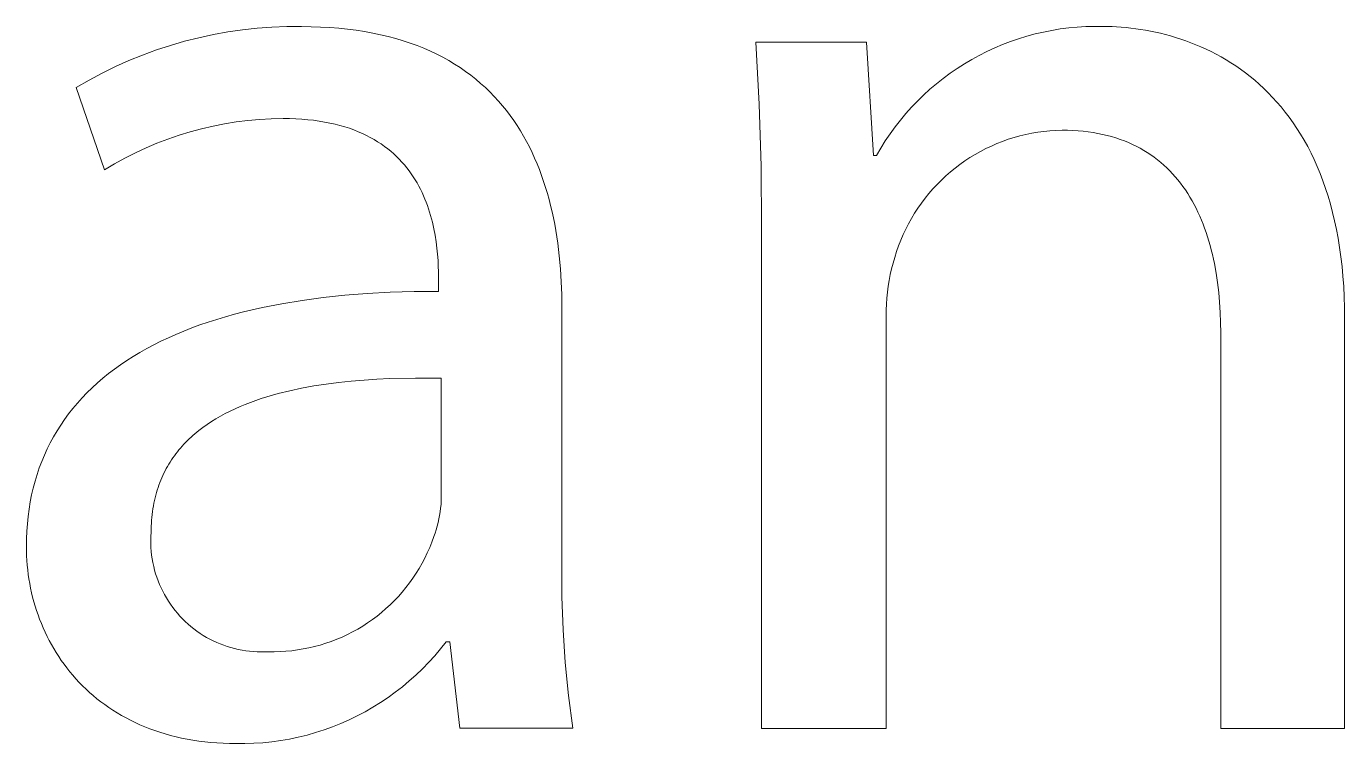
# Model space of a CAD drawing. Header units: millimetres. Extents: x -582 to 3448, y -204 to 2611.
# Drawn here: x 2672.68 to 2710.24, y -137.17 to -116.75 of the extents above; entities that cross this region are included whole.
import ezdxf

# ---------------------------------------------------------------- set-up
doc = ezdxf.new("R2010")
doc.units = ezdxf.units.MM
doc.header["$MEASUREMENT"] = 0
doc.layers.add('Domyślny', color=7, linetype='Continuous', true_color=0x000000)

msp = doc.modelspace()

# ---------------------------------------------------------------- linework, layer by layer
at = {"layer": 'Domyślny', "color": 18, "lineweight": 15, "true_color": 0x000000}
for p, q in [((2678.843, -116.848), (2679.261, -116.803)), ((2679.261, -116.803), (2679.681, -116.773)), ((2679.681, -116.773), (2680.101, -116.756)), ((2680.101, -116.756), (2680.522, -116.755)), ((2680.522, -116.755), (2680.798, -116.758)), ((2680.798, -116.758), (2681.067, -116.767)), ((2681.067, -116.767), (2681.33, -116.781)), ((2681.33, -116.781), (2681.587, -116.802)), ((2681.587, -116.802), (2681.837, -116.827)), ((2702.143, -116.823), (2702.385, -116.792)), ((2702.385, -116.792), (2702.628, -116.769)), ((2702.628, -116.769), (2702.871, -116.755)), ((2702.871, -116.755), (2703.115, -116.749)), ((2703.115, -116.749), (2703.359, -116.751)), ((2703.359, -116.751), (2703.487, -116.752)), ((2703.487, -116.752), (2703.616, -116.756)), ((2703.616, -116.756), (2703.748, -116.762)), ((2703.748, -116.762), (2703.881, -116.771)), ((2703.881, -116.771), (2704.016, -116.782)), ((2704.016, -116.782), (2704.153, -116.796)), ((2704.153, -116.796), (2704.291, -116.814)), ((2676.789, -117.29), (2677.193, -117.173)), ((2677.193, -117.173), (2677.601, -117.071)), ((2677.601, -117.071), (2678.012, -116.982)), ((2678.012, -116.982), (2678.427, -116.908)), ((2678.427, -116.908), (2678.843, -116.848)), ((2681.837, -116.827), (2682.081, -116.859)), ((2682.081, -116.859), (2682.319, -116.896)), ((2682.319, -116.896), (2682.551, -116.938)), ((2682.551, -116.938), (2682.777, -116.985)), ((2682.777, -116.985), (2682.997, -117.037)), ((2682.997, -117.037), (2683.211, -117.095)), ((2683.211, -117.095), (2683.419, -117.157)), ((2683.419, -117.157), (2683.622, -117.224)), ((2700.497, -117.266), (2700.725, -117.179)), ((2700.725, -117.179), (2700.956, -117.099)), ((2700.956, -117.099), (2701.189, -117.028)), ((2701.189, -117.028), (2701.425, -116.965)), ((2701.425, -116.965), (2701.663, -116.909)), ((2701.663, -116.909), (2701.902, -116.862)), ((2701.902, -116.862), (2702.143, -116.823)), ((2704.291, -116.814), (2704.43, -116.834)), ((2704.43, -116.834), (2704.57, -116.857)), ((2704.57, -116.857), (2704.711, -116.883)), ((2704.711, -116.883), (2704.853, -116.912)), ((2704.853, -116.912), (2704.996, -116.945)), ((2704.996, -116.945), (2705.14, -116.981)), ((2705.14, -116.981), (2705.284, -117.02)), ((2705.284, -117.02), (2705.428, -117.063)), ((2705.428, -117.063), (2705.573, -117.109)), ((2705.573, -117.109), (2705.718, -117.159)), ((2705.718, -117.159), (2705.863, -117.213)), ((2675.994, -117.565), (2676.389, -117.42)), ((2676.389, -117.42), (2676.789, -117.29)), ((2683.622, -117.224), (2683.818, -117.296)), ((2683.818, -117.296), (2684.009, -117.373)), ((2684.009, -117.373), (2684.195, -117.454)), ((2684.195, -117.454), (2684.375, -117.539)), ((2684.375, -117.539), (2684.55, -117.629)), ((2693.566, -118.959), (2693.468, -117.194)), ((2693.468, -117.194), (2696.622, -117.194)), ((2696.622, -117.194), (2696.824, -120.428)), ((2699.833, -117.573), (2700.051, -117.463)), ((2700.051, -117.463), (2700.273, -117.36)), ((2700.273, -117.36), (2700.497, -117.266)), ((2705.863, -117.213), (2706.007, -117.27)), ((2706.007, -117.27), (2706.151, -117.331)), ((2706.151, -117.331), (2706.295, -117.397)), ((2706.295, -117.397), (2706.439, -117.466)), ((2706.439, -117.466), (2706.581, -117.539)), ((2706.581, -117.539), (2706.723, -117.617)), ((2674.842, -118.078), (2675.22, -117.894)), ((2675.22, -117.894), (2675.604, -117.722)), ((2675.604, -117.722), (2675.994, -117.565)), ((2684.55, -117.629), (2684.719, -117.723)), ((2684.719, -117.723), (2684.883, -117.821)), ((2684.883, -117.821), (2685.042, -117.923)), ((2685.042, -117.923), (2685.196, -118.029)), ((2699.204, -117.946), (2699.409, -117.814)), ((2699.409, -117.814), (2699.619, -117.69)), ((2699.619, -117.69), (2699.833, -117.573)), ((2706.723, -117.617), (2706.864, -117.699)), ((2706.864, -117.699), (2707.004, -117.785)), ((2707.004, -117.785), (2707.143, -117.876)), ((2707.143, -117.876), (2707.28, -117.971)), ((2674.106, -118.486), (2674.471, -118.276)), ((2674.471, -118.276), (2674.842, -118.078)), ((2685.196, -118.029), (2685.345, -118.139)), ((2685.345, -118.139), (2685.488, -118.252)), ((2685.488, -118.252), (2685.627, -118.37)), ((2698.615, -118.381), (2698.807, -118.229)), ((2698.807, -118.229), (2699.003, -118.084)), ((2699.003, -118.084), (2699.204, -117.946)), ((2707.28, -117.971), (2707.416, -118.071)), ((2707.416, -118.071), (2707.55, -118.175)), ((2707.55, -118.175), (2707.683, -118.284)), ((2707.683, -118.284), (2707.813, -118.398)), ((2674.912, -120.835), (2674.106, -118.486)), ((2685.627, -118.37), (2685.761, -118.49)), ((2685.761, -118.49), (2685.89, -118.615)), ((2685.89, -118.615), (2686.015, -118.742)), ((2698.249, -118.703), (2698.43, -118.539)), ((2698.43, -118.539), (2698.615, -118.381)), ((2707.813, -118.398), (2707.942, -118.517)), ((2707.942, -118.517), (2708.069, -118.641)), ((2708.069, -118.641), (2708.193, -118.77)), ((2686.015, -118.742), (2686.135, -118.873)), ((2686.135, -118.873), (2686.25, -119.007)), ((2686.25, -119.007), (2686.361, -119.145)), ((2693.62, -120.727), (2693.566, -118.959)), ((2697.743, -119.231), (2697.906, -119.049)), ((2697.906, -119.049), (2698.074, -118.873)), ((2698.074, -118.873), (2698.249, -118.703)), ((2708.193, -118.77), (2708.315, -118.904)), ((2708.315, -118.904), (2708.435, -119.043)), ((2708.435, -119.043), (2708.552, -119.187)), ((2678.995, -119.428), (2678.663, -119.47)), ((2679.329, -119.398), (2678.995, -119.428)), ((2679.663, -119.379), (2679.329, -119.398)), ((2679.998, -119.372), (2679.663, -119.379)), ((2680.182, -119.374), (2679.998, -119.372)), ((2680.362, -119.38), (2680.182, -119.374)), ((2680.536, -119.391), (2680.362, -119.38)), ((2680.705, -119.405), (2680.536, -119.391)), ((2680.869, -119.423), (2680.705, -119.405)), ((2681.028, -119.445), (2680.869, -119.423)), ((2686.361, -119.145), (2686.467, -119.285)), ((2686.467, -119.285), (2686.569, -119.428)), ((2686.569, -119.428), (2686.666, -119.573)), ((2697.436, -119.611), (2697.586, -119.418)), ((2697.586, -119.418), (2697.743, -119.231)), ((2708.552, -119.187), (2708.666, -119.337)), ((2708.666, -119.337), (2708.777, -119.493)), ((2677.354, -119.751), (2677.033, -119.849)), ((2677.677, -119.664), (2677.354, -119.751)), ((2678.003, -119.588), (2677.677, -119.664)), ((2678.332, -119.523), (2678.003, -119.588)), ((2678.663, -119.47), (2678.332, -119.523)), ((2681.183, -119.471), (2681.028, -119.445)), ((2681.333, -119.5), (2681.183, -119.471)), ((2681.478, -119.533), (2681.333, -119.5)), ((2681.619, -119.569), (2681.478, -119.533)), ((2681.755, -119.609), (2681.619, -119.569)), ((2681.887, -119.651), (2681.755, -119.609)), ((2682.014, -119.697), (2681.887, -119.651)), ((2682.138, -119.746), (2682.014, -119.697)), ((2682.257, -119.798), (2682.138, -119.746)), ((2682.372, -119.852), (2682.257, -119.798)), ((2686.666, -119.573), (2686.76, -119.722)), ((2686.76, -119.722), (2686.849, -119.873)), ((2697.156, -120.01), (2697.293, -119.808)), ((2697.293, -119.808), (2697.436, -119.611)), ((2701.331, -119.79), (2701.161, -119.825)), ((2701.502, -119.761), (2701.331, -119.79)), ((2701.673, -119.737), (2701.502, -119.761)), ((2701.846, -119.72), (2701.673, -119.737)), ((2702.019, -119.709), (2701.846, -119.72)), ((2702.192, -119.703), (2702.019, -119.709)), ((2702.347, -119.705), (2702.192, -119.703)), ((2702.499, -119.711), (2702.347, -119.705)), ((2702.648, -119.72), (2702.499, -119.711)), ((2702.793, -119.733), (2702.648, -119.72)), ((2702.936, -119.75), (2702.793, -119.733)), ((2703.075, -119.771), (2702.936, -119.75)), ((2703.212, -119.795), (2703.075, -119.771)), ((2703.346, -119.822), (2703.212, -119.795)), ((2708.777, -119.493), (2708.885, -119.653)), ((2708.885, -119.653), (2708.99, -119.82)), ((2676.404, -120.078), (2676.095, -120.209)), ((2676.717, -119.958), (2676.404, -120.078)), ((2677.033, -119.849), (2676.717, -119.958)), ((2682.483, -119.909), (2682.372, -119.852)), ((2682.589, -119.969), (2682.483, -119.909)), ((2682.692, -120.032), (2682.589, -119.969)), ((2682.792, -120.096), (2682.692, -120.032)), ((2682.887, -120.164), (2682.792, -120.096)), ((2682.979, -120.233), (2682.887, -120.164)), ((2686.849, -119.873), (2686.934, -120.026)), ((2686.934, -120.026), (2687.015, -120.182)), ((2687.015, -120.182), (2687.093, -120.34)), ((2697.027, -120.217), (2697.156, -120.01)), ((2700.178, -120.155), (2700.021, -120.229)), ((2700.337, -120.086), (2700.178, -120.155)), ((2700.498, -120.022), (2700.337, -120.086)), ((2700.661, -119.964), (2700.498, -120.022)), ((2700.826, -119.912), (2700.661, -119.964)), ((2700.993, -119.865), (2700.826, -119.912)), ((2701.161, -119.825), (2700.993, -119.865)), ((2703.476, -119.853), (2703.346, -119.822)), ((2703.604, -119.887), (2703.476, -119.853)), ((2703.728, -119.925), (2703.604, -119.887)), ((2703.85, -119.966), (2703.728, -119.925)), ((2703.969, -120.01), (2703.85, -119.966)), ((2704.085, -120.057), (2703.969, -120.01)), ((2704.198, -120.108), (2704.085, -120.057)), ((2704.308, -120.162), (2704.198, -120.108)), ((2704.416, -120.218), (2704.308, -120.162)), ((2708.99, -119.82), (2709.092, -119.992)), ((2709.092, -119.992), (2709.191, -120.17)), ((2709.191, -120.17), (2709.286, -120.354)), ((2675.493, -120.501), (2675.199, -120.663)), ((2675.791, -120.35), (2675.493, -120.501)), ((2676.095, -120.209), (2675.791, -120.35)), ((2683.067, -120.305), (2682.979, -120.233)), ((2683.151, -120.378), (2683.067, -120.305)), ((2683.232, -120.454), (2683.151, -120.378)), ((2683.31, -120.531), (2683.232, -120.454)), ((2683.384, -120.61), (2683.31, -120.531)), ((2687.093, -120.34), (2687.166, -120.501)), ((2687.166, -120.501), (2687.236, -120.663)), ((2696.824, -120.428), (2696.904, -120.428)), ((2696.904, -120.428), (2697.027, -120.217)), ((2699.569, -120.484), (2699.424, -120.579)), ((2699.717, -120.394), (2699.569, -120.484)), ((2699.867, -120.309), (2699.717, -120.394)), ((2700.021, -120.229), (2699.867, -120.309)), ((2704.52, -120.278), (2704.416, -120.218)), ((2704.622, -120.341), (2704.52, -120.278)), ((2704.721, -120.407), (2704.622, -120.341)), ((2704.818, -120.475), (2704.721, -120.407)), ((2704.912, -120.547), (2704.818, -120.475)), ((2705.003, -120.621), (2704.912, -120.547)), ((2709.286, -120.354), (2709.377, -120.543)), ((2709.377, -120.543), (2709.464, -120.739)), ((2675.199, -120.663), (2674.912, -120.835)), ((2683.455, -120.691), (2683.384, -120.61)), ((2683.523, -120.774), (2683.455, -120.691)), ((2683.587, -120.857), (2683.523, -120.774)), ((2683.649, -120.943), (2683.587, -120.857)), ((2683.707, -121.029), (2683.649, -120.943)), ((2687.236, -120.663), (2687.301, -120.827)), ((2687.301, -120.827), (2687.363, -120.994)), ((2693.629, -122.495), (2693.62, -120.727)), ((2699.01, -120.893), (2698.88, -121.007)), ((2699.145, -120.784), (2699.01, -120.893)), ((2699.282, -120.679), (2699.145, -120.784)), ((2699.424, -120.579), (2699.282, -120.679)), ((2705.091, -120.698), (2705.003, -120.621)), ((2705.177, -120.777), (2705.091, -120.698)), ((2705.26, -120.86), (2705.177, -120.777)), ((2705.341, -120.944), (2705.26, -120.86)), ((2709.464, -120.739), (2709.548, -120.941)), ((2709.548, -120.941), (2709.627, -121.148)), ((2683.763, -121.117), (2683.707, -121.029)), ((2683.816, -121.206), (2683.763, -121.117)), ((2683.866, -121.296), (2683.816, -121.206)), ((2683.913, -121.386), (2683.866, -121.296)), ((2687.363, -120.994), (2687.422, -121.162)), ((2687.422, -121.162), (2687.477, -121.332)), ((2698.631, -121.249), (2698.514, -121.376)), ((2698.754, -121.126), (2698.631, -121.249)), ((2698.88, -121.007), (2698.754, -121.126)), ((2705.419, -121.032), (2705.341, -120.944)), ((2705.495, -121.122), (2705.419, -121.032)), ((2705.568, -121.214), (2705.495, -121.122)), ((2705.638, -121.309), (2705.568, -121.214)), ((2705.706, -121.406), (2705.638, -121.309)), ((2709.627, -121.148), (2709.702, -121.362)), ((2683.958, -121.478), (2683.913, -121.386)), ((2684, -121.57), (2683.958, -121.478)), ((2684.039, -121.663), (2684, -121.57)), ((2684.077, -121.756), (2684.039, -121.663)), ((2687.477, -121.332), (2687.528, -121.503)), ((2687.528, -121.503), (2687.577, -121.676)), ((2687.577, -121.676), (2687.621, -121.85)), ((2698.291, -121.641), (2698.187, -121.78)), ((2698.4, -121.506), (2698.291, -121.641)), ((2698.514, -121.376), (2698.4, -121.506)), ((2705.772, -121.505), (2705.706, -121.406)), ((2705.835, -121.607), (2705.772, -121.505)), ((2705.896, -121.711), (2705.835, -121.607)), ((2709.702, -121.362), (2709.773, -121.583)), ((2709.773, -121.583), (2709.84, -121.81)), ((2684.111, -121.849), (2684.077, -121.756)), ((2684.144, -121.943), (2684.111, -121.849)), ((2684.174, -122.038), (2684.144, -121.943)), ((2684.203, -122.132), (2684.174, -122.038)), ((2687.621, -121.85), (2687.663, -122.026)), ((2687.663, -122.026), (2687.701, -122.203)), ((2697.993, -122.067), (2697.904, -122.215)), ((2698.088, -121.921), (2697.993, -122.067)), ((2698.187, -121.78), (2698.088, -121.921)), ((2705.954, -121.817), (2705.896, -121.711)), ((2706.01, -121.925), (2705.954, -121.817)), ((2706.064, -122.036), (2706.01, -121.925)), ((2706.115, -122.148), (2706.064, -122.036)), ((2709.84, -121.81), (2709.902, -122.043)), ((2709.902, -122.043), (2709.959, -122.283)), ((2684.229, -122.226), (2684.203, -122.132)), ((2684.253, -122.321), (2684.229, -122.226)), ((2684.275, -122.415), (2684.253, -122.321)), ((2684.295, -122.508), (2684.275, -122.415)), ((2687.701, -122.203), (2687.737, -122.381)), ((2687.737, -122.381), (2687.769, -122.56)), ((2697.82, -122.366), (2697.741, -122.52)), ((2697.904, -122.215), (2697.82, -122.366)), ((2706.165, -122.262), (2706.115, -122.148)), ((2706.211, -122.378), (2706.165, -122.262)), ((2706.256, -122.497), (2706.211, -122.378)), ((2709.959, -122.283), (2710.011, -122.529)), ((2684.331, -122.695), (2684.295, -122.508)), ((2684.36, -122.879), (2684.331, -122.695)), ((2687.769, -122.56), (2687.824, -122.921)), ((2693.629, -136.734), (2693.629, -122.495)), ((2697.667, -122.677), (2697.599, -122.836)), ((2697.741, -122.52), (2697.667, -122.677)), ((2706.298, -122.616), (2706.256, -122.497)), ((2706.339, -122.738), (2706.298, -122.616)), ((2706.377, -122.862), (2706.339, -122.738)), ((2710.011, -122.529), (2710.059, -122.782)), ((2710.059, -122.782), (2710.101, -123.042)), ((2684.383, -123.06), (2684.36, -122.879)), ((2684.4, -123.238), (2684.383, -123.06)), ((2687.824, -122.921), (2687.869, -123.285)), ((2697.479, -123.161), (2697.427, -123.327)), ((2697.536, -122.998), (2697.479, -123.161)), ((2697.599, -122.836), (2697.536, -122.998)), ((2706.412, -122.987), (2706.377, -122.862)), ((2706.446, -123.114), (2706.412, -122.987)), ((2706.478, -123.242), (2706.446, -123.114)), ((2710.101, -123.042), (2710.138, -123.309)), ((2684.413, -123.411), (2684.4, -123.238)), ((2684.421, -123.578), (2684.413, -123.411)), ((2687.869, -123.285), (2687.902, -123.651)), ((2697.379, -123.489), (2697.336, -123.652)), ((2697.427, -123.327), (2697.379, -123.489)), ((2706.507, -123.372), (2706.478, -123.242)), ((2706.535, -123.503), (2706.507, -123.372)), ((2706.583, -123.77), (2706.535, -123.503)), ((2710.138, -123.309), (2710.17, -123.583)), ((2684.426, -123.74), (2684.421, -123.578)), ((2684.427, -123.895), (2684.426, -123.74)), ((2684.427, -124.297), (2684.427, -123.895)), ((2687.902, -123.651), (2687.925, -124.018)), ((2697.299, -123.817), (2697.266, -123.982)), ((2697.336, -123.652), (2697.299, -123.817)), ((2706.624, -124.043), (2706.583, -123.77)), ((2710.17, -123.583), (2710.196, -123.863)), ((2710.196, -123.863), (2710.217, -124.151)), ((2682.394, -124.355), (2683.052, -124.32)), ((2683.052, -124.32), (2683.73, -124.301)), ((2683.73, -124.301), (2684.427, -124.297)), ((2687.925, -124.018), (2687.939, -124.386)), ((2697.218, -124.317), (2697.202, -124.485)), ((2697.239, -124.149), (2697.218, -124.317)), ((2697.266, -123.982), (2697.239, -124.149)), ((2706.657, -124.321), (2706.624, -124.043)), ((2706.683, -124.603), (2706.657, -124.321)), ((2710.217, -124.151), (2710.232, -124.446)), ((2679.41, -124.752), (2679.966, -124.643)), ((2679.966, -124.643), (2680.542, -124.549)), ((2680.542, -124.549), (2681.139, -124.469)), ((2681.139, -124.469), (2681.757, -124.404)), ((2681.757, -124.404), (2682.394, -124.355)), ((2687.939, -124.386), (2687.943, -124.753)), ((2697.191, -124.653), (2697.186, -124.822)), ((2697.202, -124.485), (2697.191, -124.653)), ((2706.7, -124.89), (2706.683, -124.603)), ((2710.232, -124.446), (2710.241, -124.749)), ((2678.112, -125.089), (2678.361, -125.015)), ((2678.361, -125.015), (2678.616, -124.943)), ((2678.616, -124.943), (2678.875, -124.876)), ((2678.875, -124.876), (2679.41, -124.752)), ((2687.943, -124.753), (2687.943, -132.054)), ((2697.186, -124.822), (2697.186, -124.991)), ((2697.186, -124.991), (2697.186, -136.734)), ((2706.711, -125.18), (2706.7, -124.89)), ((2710.241, -124.749), (2710.244, -125.058)), ((2710.244, -125.058), (2710.244, -136.734)), ((2676.947, -125.516), (2677.169, -125.424)), ((2677.169, -125.424), (2677.397, -125.335)), ((2677.397, -125.335), (2677.63, -125.249)), ((2677.63, -125.249), (2677.868, -125.167)), ((2677.868, -125.167), (2678.112, -125.089)), ((2706.714, -125.474), (2706.711, -125.18)), ((2676.112, -125.922), (2676.312, -125.815)), ((2676.312, -125.815), (2676.518, -125.712)), ((2676.518, -125.712), (2676.73, -125.612)), ((2676.73, -125.612), (2676.947, -125.516)), ((2706.714, -136.734), (2706.714, -125.474)), ((2675.543, -126.263), (2675.727, -126.146)), ((2675.727, -126.146), (2675.917, -126.032)), ((2675.917, -126.032), (2676.112, -125.922)), ((2675.024, -126.635), (2675.191, -126.508)), ((2675.191, -126.508), (2675.364, -126.384)), ((2675.364, -126.384), (2675.543, -126.263)), ((2674.556, -127.039), (2674.706, -126.901)), ((2674.706, -126.901), (2674.862, -126.766)), ((2674.862, -126.766), (2675.024, -126.635)), ((2681.223, -126.932), (2680.871, -126.986)), ((2681.579, -126.886), (2681.223, -126.932)), ((2681.94, -126.848), (2681.579, -126.886)), ((2682.304, -126.817), (2681.94, -126.848)), ((2682.671, -126.794), (2682.304, -126.817)), ((2683.039, -126.777), (2682.671, -126.794)), ((2683.775, -126.761), (2683.039, -126.777)), ((2684.507, -126.767), (2683.775, -126.761)), ((2684.507, -130.149), (2684.507, -126.767)), ((2674.138, -127.472), (2674.272, -127.324)), ((2674.272, -127.324), (2674.411, -127.18)), ((2674.411, -127.18), (2674.556, -127.039)), ((2679.534, -127.296), (2679.377, -127.346)), ((2679.694, -127.248), (2679.534, -127.296)), ((2679.856, -127.204), (2679.694, -127.248)), ((2680.187, -127.122), (2679.856, -127.204)), ((2680.526, -127.05), (2680.187, -127.122)), ((2680.871, -126.986), (2680.526, -127.05)), ((2673.888, -127.778), (2674.01, -127.624)), ((2674.01, -127.624), (2674.138, -127.472)), ((2678.488, -127.703), (2678.35, -127.772)), ((2678.629, -127.636), (2678.488, -127.703)), ((2678.773, -127.572), (2678.629, -127.636)), ((2678.919, -127.511), (2678.773, -127.572)), ((2679.069, -127.453), (2678.919, -127.511)), ((2679.222, -127.398), (2679.069, -127.453)), ((2679.377, -127.346), (2679.222, -127.398)), ((2673.662, -128.098), (2673.772, -127.936)), ((2673.772, -127.936), (2673.888, -127.778)), ((2677.957, -128), (2677.833, -128.082)), ((2678.085, -127.921), (2677.957, -128)), ((2678.216, -127.845), (2678.085, -127.921)), ((2678.35, -127.772), (2678.216, -127.845)), ((2673.365, -128.602), (2673.458, -128.43)), ((2673.458, -128.43), (2673.557, -128.262)), ((2673.557, -128.262), (2673.662, -128.098)), ((2677.377, -128.444), (2677.324, -128.493)), ((2677.43, -128.396), (2677.377, -128.444)), ((2677.485, -128.348), (2677.43, -128.396)), ((2677.54, -128.302), (2677.485, -128.348)), ((2677.597, -128.256), (2677.54, -128.302)), ((2677.713, -128.168), (2677.597, -128.256)), ((2677.833, -128.082), (2677.713, -128.168)), ((2673.197, -128.954), (2673.278, -128.776)), ((2673.278, -128.776), (2673.365, -128.602)), ((2677.032, -128.806), (2676.987, -128.861)), ((2677.077, -128.752), (2677.032, -128.806)), ((2677.125, -128.698), (2677.077, -128.752)), ((2677.173, -128.646), (2677.125, -128.698)), ((2677.222, -128.594), (2677.173, -128.646)), ((2677.273, -128.543), (2677.222, -128.594)), ((2677.324, -128.493), (2677.273, -128.543)), ((2673.052, -129.319), (2673.121, -129.135)), ((2673.121, -129.135), (2673.197, -128.954)), ((2676.78, -129.152), (2676.743, -129.213)), ((2676.819, -129.092), (2676.78, -129.152)), ((2676.859, -129.033), (2676.819, -129.092)), ((2676.901, -128.975), (2676.859, -129.033)), ((2676.943, -128.918), (2676.901, -128.975)), ((2676.987, -128.861), (2676.943, -128.918)), ((2672.931, -129.698), (2672.988, -129.507)), ((2672.988, -129.507), (2673.052, -129.319)), ((2676.573, -129.532), (2676.543, -129.599)), ((2676.604, -129.467), (2676.573, -129.532)), ((2676.637, -129.402), (2676.604, -129.467)), ((2676.671, -129.338), (2676.637, -129.402)), ((2676.706, -129.275), (2676.671, -129.338)), ((2676.743, -129.213), (2676.706, -129.275)), ((2672.834, -130.089), (2672.879, -129.892)), ((2672.879, -129.892), (2672.931, -129.698)), ((2676.413, -129.949), (2676.391, -130.021)), ((2676.437, -129.877), (2676.413, -129.949)), ((2676.461, -129.806), (2676.437, -129.877)), ((2676.487, -129.736), (2676.461, -129.806)), ((2676.514, -129.667), (2676.487, -129.736)), ((2676.543, -129.599), (2676.514, -129.667)), ((2672.76, -130.493), (2672.794, -130.289)), ((2672.794, -130.289), (2672.834, -130.089)), ((2676.318, -130.324), (2676.304, -130.402)), ((2676.334, -130.247), (2676.318, -130.324)), ((2676.352, -130.17), (2676.334, -130.247)), ((2676.371, -130.095), (2676.352, -130.17)), ((2676.391, -130.021), (2676.371, -130.095)), ((2684.498, -130.358), (2684.504, -130.253)), ((2684.504, -130.253), (2684.507, -130.149)), ((2672.712, -130.909), (2672.733, -130.699)), ((2672.733, -130.699), (2672.76, -130.493)), ((2676.269, -130.643), (2676.26, -130.726)), ((2676.279, -130.562), (2676.269, -130.643)), ((2676.291, -130.481), (2676.279, -130.562)), ((2676.304, -130.402), (2676.291, -130.481)), ((2684.439, -130.773), (2684.459, -130.67)), ((2684.459, -130.67), (2684.475, -130.566)), ((2684.475, -130.566), (2684.488, -130.462)), ((2684.488, -130.462), (2684.498, -130.358)), ((2672.696, -131.122), (2672.712, -130.909)), ((2676.241, -131.067), (2676.24, -131.155)), ((2676.244, -130.98), (2676.241, -131.067)), ((2676.248, -130.894), (2676.244, -130.98)), ((2676.253, -130.809), (2676.248, -130.894)), ((2676.26, -130.726), (2676.253, -130.809)), ((2684.328, -131.177), (2684.361, -131.078)), ((2684.361, -131.078), (2684.39, -130.977)), ((2684.39, -130.977), (2684.416, -130.875)), ((2684.416, -130.875), (2684.439, -130.773)), ((2672.684, -131.558), (2672.687, -131.338)), ((2672.687, -131.338), (2672.696, -131.122)), ((2676.233, -131.263), (2676.23, -131.371)), ((2676.23, -131.371), (2676.231, -131.479)), ((2676.24, -131.155), (2676.233, -131.263)), ((2684.175, -131.586), (2684.236, -131.432)), ((2684.236, -131.432), (2684.293, -131.276)), ((2684.293, -131.276), (2684.328, -131.177)), ((2672.685, -131.69), (2672.684, -131.558)), ((2672.69, -131.823), (2672.685, -131.69)), ((2672.697, -131.955), (2672.69, -131.823)), ((2676.231, -131.479), (2676.235, -131.587)), ((2676.235, -131.587), (2676.243, -131.695)), ((2676.243, -131.695), (2676.254, -131.802)), ((2676.254, -131.802), (2676.27, -131.909)), ((2684.035, -131.887), (2684.108, -131.738)), ((2684.108, -131.738), (2684.175, -131.586)), ((2672.708, -132.087), (2672.697, -131.955)), ((2672.721, -132.219), (2672.708, -132.087)), ((2676.27, -131.909), (2676.289, -132.016)), ((2676.289, -132.016), (2676.311, -132.121)), ((2676.311, -132.121), (2676.337, -132.226)), ((2683.789, -132.319), (2683.876, -132.178)), ((2683.876, -132.178), (2683.958, -132.034)), ((2683.958, -132.034), (2684.035, -131.887)), ((2687.943, -132.054), (2687.944, -132.991)), ((2672.737, -132.35), (2672.721, -132.219)), ((2672.756, -132.481), (2672.737, -132.35)), ((2672.779, -132.612), (2672.756, -132.481)), ((2676.337, -132.226), (2676.367, -132.33)), ((2676.367, -132.33), (2676.4, -132.433)), ((2676.4, -132.433), (2676.437, -132.535)), ((2676.437, -132.535), (2676.478, -132.635)), ((2683.601, -132.593), (2683.697, -132.458)), ((2683.697, -132.458), (2683.789, -132.319)), ((2672.804, -132.742), (2672.779, -132.612)), ((2672.832, -132.871), (2672.804, -132.742)), ((2672.863, -132.999), (2672.832, -132.871)), ((2676.478, -132.635), (2676.521, -132.734)), ((2676.521, -132.734), (2676.569, -132.831)), ((2676.569, -132.831), (2676.619, -132.927)), ((2676.619, -132.927), (2676.673, -133.02)), ((2683.284, -132.977), (2683.394, -132.852)), ((2683.394, -132.852), (2683.5, -132.724)), ((2683.5, -132.724), (2683.601, -132.593)), ((2672.897, -133.127), (2672.863, -132.999)), ((2672.934, -133.254), (2672.897, -133.127)), ((2672.974, -133.38), (2672.934, -133.254)), ((2676.673, -133.02), (2676.73, -133.112)), ((2676.73, -133.112), (2676.79, -133.202)), ((2676.79, -133.202), (2676.853, -133.29)), ((2676.853, -133.29), (2676.919, -133.376)), ((2682.804, -133.434), (2682.93, -133.326)), ((2682.93, -133.326), (2683.052, -133.214)), ((2683.052, -133.214), (2683.17, -133.097)), ((2683.17, -133.097), (2683.284, -132.977)), ((2687.944, -132.991), (2687.976, -133.928)), ((2673.016, -133.505), (2672.974, -133.38)), ((2673.062, -133.629), (2673.016, -133.505)), ((2673.111, -133.752), (2673.062, -133.629)), ((2676.919, -133.376), (2676.988, -133.459)), ((2676.988, -133.459), (2677.059, -133.54)), ((2677.059, -133.54), (2677.134, -133.618)), ((2677.134, -133.618), (2677.211, -133.694)), ((2677.211, -133.694), (2677.291, -133.767)), ((2682.406, -133.732), (2682.542, -133.637)), ((2682.542, -133.637), (2682.675, -133.538)), ((2682.675, -133.538), (2682.804, -133.434)), ((2673.162, -133.874), (2673.111, -133.752)), ((2673.217, -133.994), (2673.162, -133.874)), ((2673.274, -134.114), (2673.217, -133.994)), ((2677.291, -133.767), (2677.373, -133.837)), ((2677.373, -133.837), (2677.457, -133.904)), ((2677.457, -133.904), (2677.544, -133.969)), ((2677.544, -133.969), (2677.633, -134.03)), ((2677.633, -134.03), (2677.724, -134.089)), ((2677.724, -134.089), (2677.817, -134.144)), ((2681.68, -134.133), (2681.831, -134.063)), ((2681.831, -134.063), (2681.979, -133.987)), ((2681.979, -133.987), (2682.124, -133.907)), ((2682.124, -133.907), (2682.266, -133.822)), ((2682.266, -133.822), (2682.406, -133.732)), ((2687.976, -133.928), (2688.038, -134.863)), ((2673.335, -134.232), (2673.274, -134.114)), ((2673.398, -134.348), (2673.335, -134.232)), ((2673.464, -134.463), (2673.398, -134.348)), ((2673.533, -134.577), (2673.464, -134.463)), ((2677.817, -134.144), (2677.912, -134.196)), ((2677.912, -134.196), (2678.008, -134.244)), ((2678.008, -134.244), (2678.106, -134.29)), ((2678.106, -134.29), (2678.206, -134.332)), ((2678.206, -134.332), (2678.307, -134.37)), ((2678.307, -134.37), (2678.409, -134.405)), ((2678.409, -134.405), (2678.513, -134.436)), ((2678.513, -134.436), (2678.617, -134.464)), ((2678.617, -134.464), (2678.722, -134.489)), ((2680.573, -134.474), (2680.736, -134.442)), ((2680.736, -134.442), (2680.897, -134.404)), ((2680.897, -134.404), (2681.057, -134.361)), ((2681.057, -134.361), (2681.216, -134.312)), ((2681.216, -134.312), (2681.373, -134.257)), ((2681.373, -134.257), (2681.528, -134.198)), ((2681.528, -134.198), (2681.68, -134.133)), ((2684.642, -134.269), (2684.484, -134.47)), ((2684.749, -134.269), (2684.642, -134.269)), ((2685.031, -136.725), (2684.749, -134.269)), ((2673.605, -134.689), (2673.533, -134.577)), ((2673.68, -134.8), (2673.605, -134.689)), ((2673.758, -134.908), (2673.68, -134.8)), ((2678.722, -134.489), (2678.828, -134.509)), ((2678.828, -134.509), (2678.935, -134.526)), ((2678.935, -134.526), (2679.042, -134.54)), ((2679.042, -134.54), (2679.15, -134.549)), ((2679.15, -134.549), (2679.258, -134.555)), ((2679.258, -134.555), (2679.366, -134.557)), ((2679.366, -134.557), (2679.474, -134.556)), ((2679.474, -134.556), (2679.582, -134.551)), ((2679.582, -134.551), (2679.748, -134.552)), ((2679.748, -134.552), (2679.914, -134.548)), ((2679.914, -134.548), (2680.08, -134.538)), ((2680.08, -134.538), (2680.245, -134.522)), ((2680.245, -134.522), (2680.409, -134.501)), ((2680.409, -134.501), (2680.573, -134.474)), ((2684.319, -134.665), (2684.147, -134.854)), ((2684.484, -134.47), (2684.319, -134.665)), ((2673.839, -135.015), (2673.758, -134.908)), ((2673.922, -135.121), (2673.839, -135.015)), ((2674.009, -135.224), (2673.922, -135.121)), ((2683.784, -135.215), (2683.594, -135.385)), ((2683.969, -135.038), (2683.784, -135.215)), ((2684.147, -134.854), (2683.969, -135.038)), ((2688.038, -134.863), (2688.13, -135.796)), ((2674.098, -135.325), (2674.009, -135.224)), ((2674.19, -135.425), (2674.098, -135.325)), ((2674.286, -135.522), (2674.19, -135.425)), ((2674.384, -135.617), (2674.286, -135.522)), ((2683.398, -135.549), (2683.196, -135.706)), ((2683.594, -135.385), (2683.398, -135.549)), ((2674.485, -135.71), (2674.384, -135.617)), ((2674.588, -135.8), (2674.485, -135.71)), ((2674.695, -135.889), (2674.588, -135.8)), ((2674.805, -135.975), (2674.695, -135.889)), ((2682.988, -135.855), (2682.776, -135.998)), ((2683.196, -135.706), (2682.988, -135.855)), ((2688.13, -135.796), (2688.252, -136.725)), ((2674.917, -136.058), (2674.805, -135.975)), ((2675.033, -136.139), (2674.917, -136.058)), ((2675.151, -136.218), (2675.033, -136.139)), ((2675.272, -136.293), (2675.151, -136.218)), ((2675.396, -136.366), (2675.272, -136.293)), ((2682.337, -136.26), (2682.111, -136.379)), ((2682.559, -136.132), (2682.337, -136.26)), ((2682.776, -135.998), (2682.559, -136.132)), ((2675.523, -136.437), (2675.396, -136.366)), ((2675.652, -136.504), (2675.523, -136.437)), ((2675.785, -136.569), (2675.652, -136.504)), ((2675.92, -136.631), (2675.785, -136.569)), ((2676.058, -136.689), (2675.92, -136.631)), ((2676.199, -136.745), (2676.058, -136.689)), ((2681.41, -136.689), (2681.169, -136.776)), ((2681.647, -136.594), (2681.41, -136.689)), ((2681.881, -136.49), (2681.647, -136.594)), ((2682.111, -136.379), (2681.881, -136.49)), ((2676.343, -136.797), (2676.199, -136.745)), ((2676.49, -136.846), (2676.343, -136.797)), ((2676.64, -136.892), (2676.49, -136.846)), ((2676.792, -136.935), (2676.64, -136.892)), ((2676.948, -136.974), (2676.792, -136.935)), ((2677.106, -137.01), (2676.948, -136.974)), ((2677.267, -137.043), (2677.106, -137.01)), ((2677.43, -137.071), (2677.267, -137.043)), ((2677.597, -137.097), (2677.43, -137.071)), ((2679.93, -137.081), (2679.677, -137.116)), ((2680.182, -137.038), (2679.93, -137.081)), ((2680.432, -136.985), (2680.182, -137.038)), ((2680.68, -136.924), (2680.432, -136.985)), ((2680.926, -136.854), (2680.68, -136.924)), ((2681.169, -136.776), (2680.926, -136.854)), ((2688.252, -136.725), (2685.031, -136.725)), ((2697.186, -136.734), (2693.629, -136.734)), ((2710.244, -136.734), (2706.714, -136.734)), ((2677.767, -137.118), (2677.597, -137.097)), ((2677.939, -137.136), (2677.767, -137.118)), ((2678.114, -137.149), (2677.939, -137.136)), ((2678.292, -137.159), (2678.114, -137.149)), ((2678.473, -137.165), (2678.292, -137.159)), ((2678.656, -137.168), (2678.473, -137.165)), ((2678.912, -137.168), (2678.656, -137.168)), ((2679.167, -137.16), (2678.912, -137.168)), ((2679.422, -137.143), (2679.167, -137.16)), ((2679.677, -137.116), (2679.422, -137.143))]:
    msp.add_line(p, q, dxfattribs=at)

doc.saveas('drawing.dxf')
